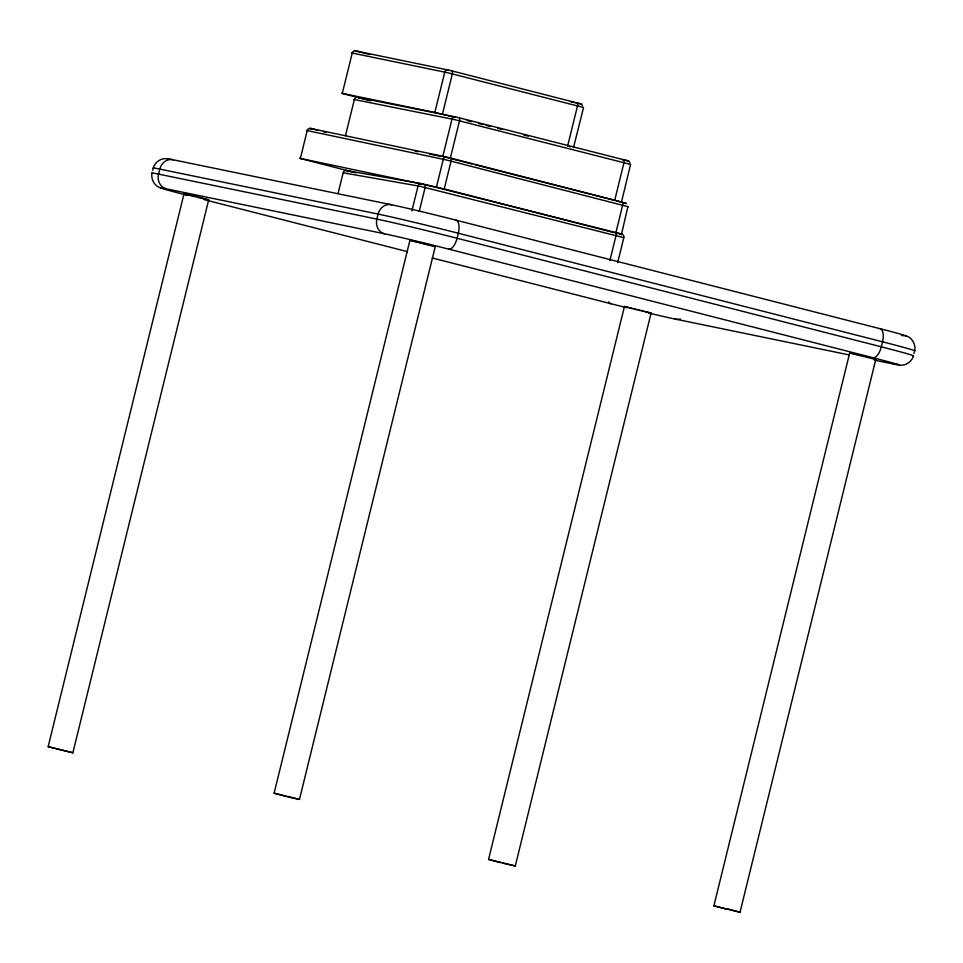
<?xml version="1.0" encoding="UTF-8"?>
<svg xmlns="http://www.w3.org/2000/svg" width="963" height="963" viewBox="0 0 963 963"><rect width="100%" height="100%" fill="white"/><g stroke="black" fill="none" stroke-linecap="round" stroke-linejoin="round"><path stroke-width="1.44" d="M151.937 173.039C150.83 179.551 154.658 186.437 161.206 188.146M152.84 170.487C153.249 163.06 160.893 157.162 168.188 158.907M72.875 752.765L208.694 199.81L195.826 196.392L184.029 193.719L48.15 746.686L72.875 752.765L48.222 746.734M356.202 172.907L299.589 158.293L300.36 158.426L307.209 130.583A2.937 2.54 -78.1 0 1 310.375 128.368L447.903 157.366L626.131 203.265L620.894 202.194M345.464 135.735L354.372 99.526A2.937 2.684 -78.7 0 1 357.67 97.347L456.618 117.149L628.574 160.965L622.038 159.677M338.037 193.599L343.177 172.714A2.937 2.817 -80.1 0 1 346.608 170.559M411.899 210.921L418.074 185.859A2.937 2.817 -80.1 0 1 421.505 183.692L622.134 234.129L617.307 233.311M285.505 796.257L274.118 793.211L409.937 240.232L423.01 243.194L435.288 246.48L299.469 799.434L287.311 796.702M419.29 211.174L425.116 187.508A2.925 0.807 -75.9 0 0 425.02 184.523M442.739 156.692L452.008 119.039A2.937 2.684 -78.7 0 1 455.306 116.86M300.36 158.426L436.444 187.099L443.293 159.256A2.937 2.54 -78.1 0 1 446.447 157.041M450.251 158.486L459.52 120.832A2.925 1.18 -75.7 0 0 459.062 117.751M614.346 232.685L444.22 188.965L451.069 161.122A2.925 1.469 -75.5 0 0 450.335 157.968M615.634 200.521L614.719 200.292L623.976 162.639A2.925 1.18 -75.7 0 0 623.518 159.557M620.485 202.001L621.46 202.158L630.584 164.432L454.62 119.629L353.939 99.454L354.781 99.743M609.892 260.504L616.055 235.441A2.925 0.807 -75.9 0 0 615.971 232.456M621.412 234.623L627.912 206.648L446.206 159.918L306.499 130.45L307.642 130.812M617.656 262.694L623.819 237.632A2.925 2.817 -80.1 0 0 621.797 234.093M624.445 306.499L488.554 859.405L515.289 865.978L651.108 313.023L624.433 306.439L625.071 306.703M713.896 905.81L849.715 352.843L872.297 358.224L875.836 359.259L740.029 912.238L713.896 905.81L725.62 908.964M370.924 100.814L341.672 93.279L342.298 93.387L352.241 53.025A2.889 2.576 -78.4 0 1 355.431 50.87L449.336 70.239L581.496 104.04L575.104 102.764M342.298 93.387L434.831 112.442L444.774 72.093A2.889 2.576 -78.4 0 1 447.964 69.938M452.598 116.848L442.414 114.248L452.357 73.898A2.889 1.312 -75.6 0 0 451.755 70.841M567.58 146.195L577.523 105.834A2.889 1.312 -75.6 0 0 576.921 102.776M352.651 53.242L351.615 52.929L447.518 72.707L583.566 107.495L573.442 147.784M913.899 353.361C917.029 346.511 912.96 337.544 905.533 335.702M913.574 355.816C911.624 362.088 905.088 366.421 898.551 364.929M208.634 199.81L204.806 199.028M875.849 359.283L874.055 358.97M274.118 793.199L299.469 799.434M739.969 912.238L727.366 908.855M435.228 246.48L433.988 246.263M651.036 313.023L648.761 312.59M515.217 865.978L502.457 863.101M628.153 206.804L627.202 206.636M623.819 237.632L420.289 186.341L343.406 172.846M421.505 183.692L346.548 170.547L347.824 170.92M357.67 97.347L358.886 97.708M355.431 50.87L369.684 54.566M415.053 151.167L417.966 151.745M429.63 154.08L441.283 156.403M571.011 101.922L573.731 102.487M169.031 159.389A49.065 0.939 13.8 0 1 173.328 159.81L391.628 204.782A49.065 0.939 13.8 0 1 455.824 220.118L880.026 328.684A49.065 0.939 13.8 0 1 904.919 335.846M874.368 360.114L893.411 364.038A49.065 0.939 13.8 0 0 872.887 357.694L448.698 249.128A49.065 0.939 13.8 0 0 384.502 233.792L166.19 188.82A49.065 0.939 13.8 0 0 186.714 195.152M849.462 354.974L675.111 319.054A49.065 0.939 13.8 0 1 648.424 312.975M310.375 128.368L318.091 130.414M434.831 112.442L442.414 114.248M436.444 187.099L444.22 188.965M433.073 246.071L429.895 245.36M872.996 358.742L870.287 358.128M648.195 312.469L645.415 311.843M443.582 156.873L445.905 157.414M204.132 198.884L201.917 198.366M428.342 244.999L425.815 244.397M868.686 357.755L866.074 357.129M643.778 311.458L642.02 311.037M200.292 197.981L197.716 197.355M447.037 157.679L449.781 158.365M424.924 244.181L422.227 243.519M640.178 310.604L638.276 310.134M864.244 356.683L862.379 356.226M195.946 196.921L194.189 196.488M636.374 309.665L634.497 309.195M500.555 862.631L488.626 859.453M420.422 243.073L418.664 242.64M860.525 355.768L858.707 355.323M348.064 170.981L351.206 171.775M369.383 100.381L359.115 97.769A2.925 1.18 -75.7 0 0 358.766 97.817M451.707 158.847L472.087 164.035M475 164.769L614.719 200.292M192.48 196.067L189.326 195.26M467.151 120.568L471.521 121.675M478.792 123.541L483.161 124.648M486.074 125.395L490.444 126.514M497.715 128.368L502.084 129.475M523.92 135.049L528.29 136.168M632.679 308.738L630.163 308.1M204.156 199.618L407.53 251.668M432.231 257.988L610.915 303.718A49.065 0.939 13.8 0 0 626.877 307.739M323.448 131.799L326.132 132.485M856.986 354.878L854.626 354.276M416.991 242.207L414.704 241.617M616.537 200.749L621.46 202.158M617.488 233.503L615.802 233.07L622.652 205.215A2.925 1.469 -75.5 0 0 621.917 202.074M569.314 146.641L570.132 146.845M188.616 195.068L185.305 194.177M628.67 307.703L625.408 306.812M853.254 353.903L849.715 352.867M413.38 241.268L409.937 240.256M619.666 234.093L621.063 234.491M184.932 194.069L184.041 193.78M580.557 103.896A2.889 2.564 -78.4 0 1 581.628 104.498M582.134 105.16A2.889 2.564 -78.4 0 1 582.338 105.689M355.829 51.557A2.889 1.312 -75.6 0 1 356.635 51.244M153.478 168.224A61.331 1.18 13.8 0 1 159.786 169.091L378.098 214.075A61.331 1.18 13.8 0 1 458.328 233.239L882.529 341.805A61.331 1.18 13.8 0 1 914.513 350.845M173.328 159.774A12.314 10.966 -78.4 0 0 159.81 169.091L158.558 174.11A12.314 10.966 -78.4 0 0 166.19 188.844M391.64 204.758A12.314 10.966 -78.4 0 0 378.122 214.075L376.858 219.095A12.314 10.966 -78.4 0 0 384.502 233.828M152.25 173.244A61.331 1.18 13.8 0 1 158.558 174.11L376.858 219.095A61.331 1.18 13.8 0 1 457.1 238.258L881.301 346.824A61.331 1.18 13.8 0 1 912.418 355.768M455.824 220.094A12.314 5.585 -75.6 0 1 458.316 233.239L457.1 238.258A12.314 5.585 -75.6 0 1 448.686 249.164M880.026 328.66A12.314 5.585 -75.6 0 1 882.517 341.805L881.301 346.824A12.314 5.585 -75.6 0 1 872.887 357.718M903.812 335.666A49.065 0.939 13.8 0 1 902.331 335.389M901.488 335.293A12.314 10.966 -78.4 0 1 902.427 335.702M610.903 303.742A12.314 5.585 -75.6 0 1 608.736 301.864M897.516 364.195A12.314 10.966 -78.4 0 1 893.411 364.062M680.299 318.97A12.314 10.966 -78.4 0 1 675.099 319.078M186.232 195.032A12.314 5.585 -75.6 0 1 184.535 193.31M347.787 171.835A2.925 0.807 -75.9 0 1 348.546 171.101M624.963 203.049A2.925 2.54 -78.1 0 1 626.022 203.662M310.17 129.319A2.925 1.469 -75.5 0 1 311.386 128.693M627.852 160.845A2.925 2.684 -78.7 0 1 629.814 163.253"/></g></svg>
